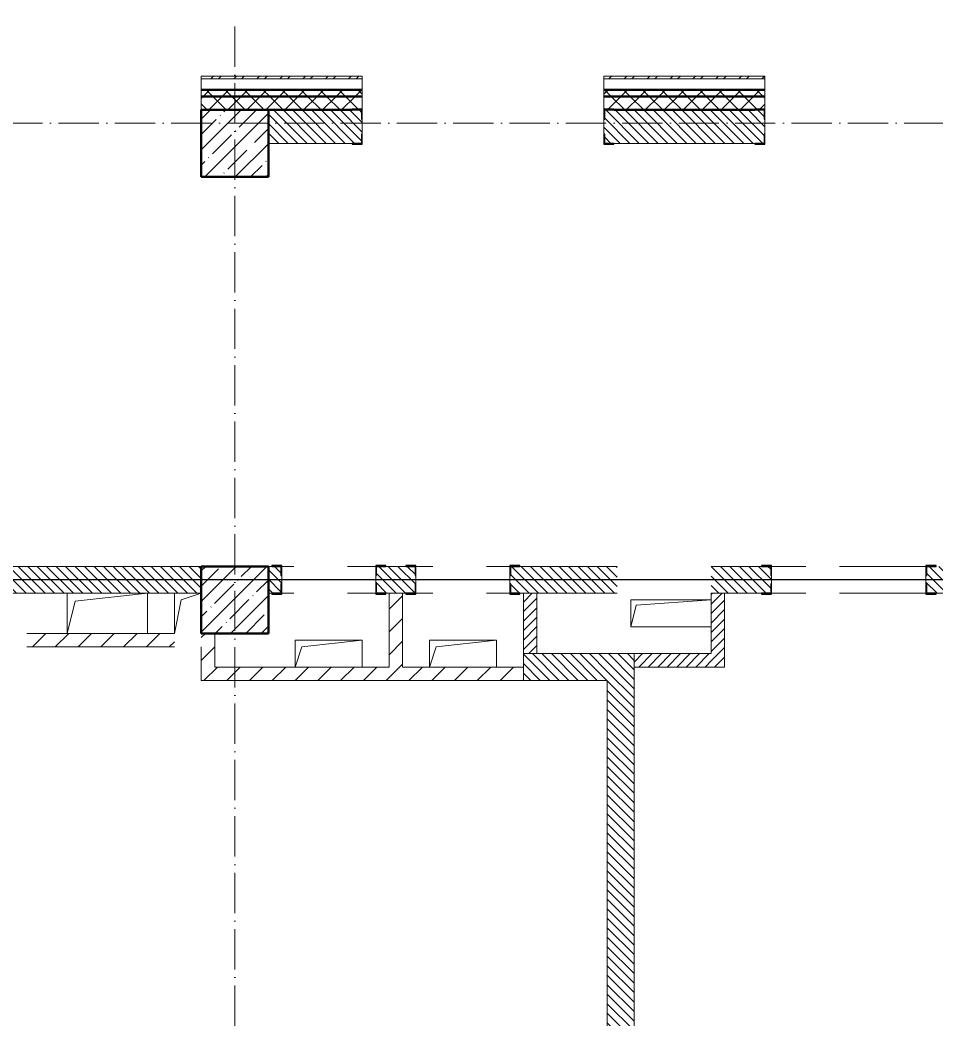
# Model space of a CAD drawing. Header units: millimetres. Extents: x -135211 to 49383, y -8033 to 228499.
# Drawn here: x -102493 to -95667, y 130642 to 138083 of the extents above; entities that cross this region are included whole.
import ezdxf

# ---------------------------------------------------------------- set-up
doc = ezdxf.new("R2010")
doc.units = ezdxf.units.MM
doc.linetypes.add('50_200_ШТРИХ_1Т_ш5_п1_п1_', pattern=[700, 500, -100, 0, -100])
for name, color, linetype, lineweight in [('A-FLOR-____-OTLN', 7, 'Continuous', 9), ('A-GENM-____-MCUT', 7, 'Continuous', 25), ('A-GENM-____-OTLN', 7, 'Continuous', 9), ('A-GENM-____-OTLN-1', 7, 'Continuous', 25), ('A-WALL-____-MCUT-2', 7, 'Continuous', 50), ('A-WALL-____-MCUT-3', 7, 'Continuous', 9), ('A-WALL-____-PATT-1', 7, 'Continuous', 9), ('A-WALL-FNSH-MCUT-1', 7, 'Continuous', 9), ('I-WALL-____-OTLN', 7, 'Continuous', 9), ('S-COLS-____-MCUT', 7, 'Continuous', 50), ('S-COLS-____-OTLN', 7, 'Continuous', 9), ('S-GRID-____-OTLN-1', 7, '50_200_ШТРИХ_1Т_ш5_п1_п1_', 9)]:
    doc.layers.add(name, color=color, linetype=linetype, lineweight=lineweight)
pattern_1 = [(135, (-129942.255, 127932.027), (-35.35534, -35.35534), [])]
pattern_2 = [(45, (-129942.25, 127932.03), (-70.71068, 70.71068), []), (135, (-129942.25, 127932.03), (-70.71068, -70.71068), [])]
pattern_3 = [(45, (-129942.25, 127932.03), (-84.8528, 84.8528), [])]
pattern_4 = [(45, (-129942.255, 127932.027), (-35.35534, 35.35534), [])]

# ---------------------------------------------------------------- blocks, each defined once
blk = doc.blocks.new('BSC_Колонна _Прямоугольная - 500х500-V75-АР1_План отверстий 3 этажа в осях 1-64_А-ГГ')
at = {"layer": 'S-COLS-____-OTLN'}
h = blk.add_hatch(dxfattribs=at)
h.set_pattern_fill('FP_112', color=256, style=0, pattern_type=2)
h.set_pattern_definition([(45, (-29050, -5831.04), (-114.04925, 114.04925), []), (45, (-28935.95, -5831.04), (-114.04925, 114.04925), [201.613, -40.323, 3.353, -36.97])])
h.paths.add_polyline_path([(-250, -250), (250, -250), (250, 250), (-250, 250)], flags=0)
at = {"layer": 'S-COLS-____-MCUT'}
for p, q in [((250, 250), (-250, 250)), ((-250, 250), (-250, -250)), ((250, -250), (250, 250)), ((-250, -250), (250, -250))]:
    blk.add_line(p, q, dxfattribs=at)
blk = doc.blocks.new('Фахверк_СКБ_Уголок - 250_2700-27497298-АР1_План отверстий 3 этажа в осях 1-64_А-ГГ')
at = {"layer": 'A-GENM-____-MCUT'}
for p, q in [((200, 181), (125, 181)), ((125, 181), (125, 106)), ((131, 106), (131, 175)), ((131, 175), (200, 175)), ((200, 175), (200, 181)), ((125, 106), (131, 106)), ((131, -6), (125, -6)), ((125, -6), (125, -81)), ((131, -75), (131, -6)), ((125, -81), (200, -81)), ((200, -75), (131, -75)), ((200, -81), (200, -75))]:
    blk.add_line(p, q, dxfattribs=at)
blk = doc.blocks.new('Фахверк_СКБ_Уголок - 200_3960_зеркало-28268689-АР1_План отверстий 3 этажа в осях 1-64_А-ГГ')
at = {"layer": 'A-GENM-____-MCUT'}
for p, q in [((200, 156), (125, 156)), ((125, 156), (125, 81)), ((131, 81), (131, 150)), ((131, 150), (200, 150)), ((200, 150), (200, 156)), ((125, 81), (131, 81)), ((131, 19), (125, 19)), ((125, 19), (125, -56)), ((131, -50), (131, 19)), ((125, -56), (200, -56)), ((200, -50), (131, -50)), ((200, -56), (200, -50))]:
    blk.add_line(p, q, dxfattribs=at)
blk = doc.blocks.new('Фахверк_СКБ_Уголок - 200_3960-28268576-АР1_План отверстий 3 этажа в осях 1-64_А-ГГ')
at = {"layer": 'A-GENM-____-MCUT'}
for p, q in [((200, 156), (125, 156)), ((125, 156), (125, 81)), ((131, 81), (131, 150)), ((131, 150), (200, 150)), ((200, 150), (200, 156)), ((125, 81), (131, 81)), ((131, 19), (125, 19)), ((125, 19), (125, -56)), ((131, -50), (131, 19)), ((125, -56), (200, -56)), ((200, -50), (131, -50)), ((200, -56), (200, -50))]:
    blk.add_line(p, q, dxfattribs=at)
blk = doc.blocks.new('154_Стойка_СКБ_Уголок - СМ-2180_200-28268025-АР1_План отверстий 3 этажа в осях 1-64_А-ГГ')
at = {"layer": 'A-GENM-____-MCUT'}
for p, q in [((125, 156), (125, 81)), ((200, 156), (125, 156)), ((131, 81), (131, 150)), ((131, 150), (200, 150)), ((200, 150), (200, 156)), ((125, 81), (131, 81)), ((131, 19), (125, 19)), ((125, 19), (125, -56)), ((131, -50), (131, 19)), ((125, -56), (200, -56)), ((200, -50), (131, -50)), ((200, -56), (200, -50))]:
    blk.add_line(p, q, dxfattribs=at)
blk = doc.blocks.new('AR_Отверстие прямоугольное _в плите_ - AR_Отверстие прямоугольное _в плите_-V167-АР1_План отверстий 3 этажа в осях 1-64_А-ГГ')
at = {"layer": 'A-GENM-____-OTLN'}
for p, q in [((250, 100), (-250, 100)), ((-250, 100), (-250, -100)), ((-200, 50), (250, 100)), ((250, -100), (250, 100)), ((-250, -100), (-200, 50))]:
    blk.add_line(p, q, dxfattribs=at)
blk = doc.blocks.new('AR_Отверстие прямоугольное _в плите_ - AR_Отверстие прямоугольное _в плите_-V173-АР1_План отверстий 3 этажа в осях 1-64_А-ГГ')
at = {"layer": 'A-GENM-____-OTLN'}
for p, q in [((300, 100), (-300, 100)), ((-300, 100), (-300, -100)), ((-260, 60), (300, 100)), ((-300, -100), (-260, 60)), ((-300, -100), (300, -100))]:
    blk.add_line(p, q, dxfattribs=at)
blk = doc.blocks.new('AR_Отверстие прямоугольное _в плите_ - AR_Отверстие прямоугольное _в плите_-V190-АР1_План отверстий 3 этажа в осях 1-64_А-ГГ')
at = {"layer": 'A-GENM-____-OTLN'}
for p, q in [((-100, 150), (-100, -150)), ((-50, 100), (100, 150)), ((-100, -150), (-50, 100))]:
    blk.add_line(p, q, dxfattribs=at)
blk = doc.blocks.new('AR_Отверстие прямоугольное _в плите_ - AR_Отверстие прямоугольное _в плите_-V194-АР1_План отверстий 3 этажа в осях 1-64_А-ГГ')
at = {"layer": 'A-GENM-____-OTLN'}
for p, q in [((-300, 150), (-300, -150)), ((-240, 90), (300, 150)), ((300, -150), (300, 150)), ((-300, -150), (-240, 90))]:
    blk.add_line(p, q, dxfattribs=at)

msp = doc.modelspace()

# ---------------------------------------------------------------- hatches: boundary and pattern name
at = {"layer": 'A-WALL-____-PATT-1'}
h = msp.add_hatch(dxfattribs=at)
h.set_pattern_fill('FP_3', color=256, style=0, pattern_type=2)
h.set_pattern_definition([(45, (-129942.25, 127932.03), (-85.5366, 85.5366), []), (45, (-129885.23, 127932.03), (-85.5366, 85.5366), [])])
h.paths.add_polyline_path([(-91627.3, 137643.1), (-91627.3, 137663.1), (-92142.3, 137663.1), (-92142.3, 137643.1)], flags=0)
h.paths.add_polyline_path([(-95142.3, 137643.1), (-93942.3, 137643.1), (-93942.3, 137663.1), (-95142.3, 137663.1)], flags=0)
h.paths.add_polyline_path([(-96942.3, 137643.1), (-96942.3, 137663.1), (-98142.3, 137663.1), (-98141.6, 137643.1)], flags=0)
h.paths.add_polyline_path([(-99942.3, 137643.1), (-99942.3, 137663.1), (-101142.3, 137663.1), (-101142.3, 137643.1)], flags=0)
h.paths.add_polyline_path([(-102942.3, 137643.1), (-102942.3, 137663.1), (-106092.3, 137663.1), (-106092.3, 137643.1), (-105211.4, 137643.1)], flags=0)
h = msp.add_hatch(dxfattribs=at)
h.set_pattern_fill('FP_1', color=256, style=0, pattern_type=2)
h.set_pattern_definition(pattern_2)
h.paths.add_polyline_path([(-55592.3, 137513.1), (-55592.3, 137563.1), (-61942.3, 137563.1), (-61942.3, 137513.1), (-55722.4, 137513.1)], flags=0)
h.paths.add_polyline_path([(-69862.1, 137513.1), (-69742.3, 137513.1), (-69742.3, 137563.1), (-70942.3, 137563.1), (-70942.3, 137513.1)], flags=0)
h.paths.add_polyline_path([(-72742.3, 137513.1), (-72742.3, 137563.1), (-73942.3, 137563.1), (-73942.3, 137513.1), (-73397.1, 137513.1)], flags=0)
h.paths.add_polyline_path([(-75742.3, 137513.1), (-75742.3, 137563.1), (-76942.3, 137563.1), (-76942.3, 137513.1), (-76932, 137513.1)], flags=0)
h.paths.add_polyline_path([(-78742.3, 137513.1), (-78742.3, 137563.1), (-79942.3, 137563.1), (-79942.3, 137513.1)], flags=0)
h.paths.add_polyline_path([(-82942.3, 137513.1), (-81742.3, 137513.1), (-81742.3, 137563.1), (-82942.3, 137563.1)], flags=0)
h.paths.add_polyline_path([(-84742.3, 137513.1), (-84742.3, 137563.1), (-85942.3, 137563.1), (-85942.3, 137513.1), (-85769.3, 137513.1)], flags=0)
h.paths.add_polyline_path([(-87742.3, 137513.1), (-87742.3, 137563.1), (-88942.3, 137563.1), (-88942.3, 137513.1)], flags=0)
h.paths.add_polyline_path([(-91071.7, 137513.1), (-90742.3, 137513.1), (-90742.3, 137563.1), (-92142.3, 137563.1), (-92142.3, 137513.1)], flags=0)
h.paths.add_polyline_path([(-95142.3, 137513.1), (-93942.3, 137513.1), (-93942.3, 137563.1), (-95142.3, 137563.1)], flags=0)
h.paths.add_polyline_path([(-96942.3, 137513.1), (-96942.3, 137563.1), (-98142.3, 137563.1), (-98141.6, 137513.1)], flags=0)
h.paths.add_polyline_path([(-99942.3, 137513.1), (-99942.3, 137563.1), (-101142.3, 137563.1), (-101142.3, 137513.1)], flags=0)
h.paths.add_polyline_path([(-102942.3, 137513.1), (-102942.3, 137563.1), (-106112.3, 137563.1), (-106112.3, 137513.1), (-105211.4, 137513.1)], flags=0)
h = msp.add_hatch(dxfattribs=at)
h.set_pattern_fill('FP_1', color=256, style=0, pattern_type=2)
h.set_pattern_definition(pattern_2)
h.paths.add_polyline_path([(-55592.3, 137413.1), (-55592.3, 137513.1), (-61942.3, 137513.1), (-61942.3, 137419.1), (-61867.3, 137419.1), (-61867.3, 137413.1), (-55722.4, 137413.1)], flags=0)
h.paths.add_polyline_path([(-69862.1, 137413.1), (-69817.3, 137413.1), (-69817.3, 137419.1), (-69742.3, 137419.1), (-69742.3, 137513.1), (-70942.3, 137513.1), (-70942.3, 137419.1), (-70867.3, 137419.1), (-70867.3, 137413.1), (-70092.3, 137413.1)], flags=0)
h.paths.add_polyline_path([(-72817.3, 137413.1), (-72817.3, 137419.1), (-72742.3, 137419.1), (-72742.3, 137513.1), (-73942.3, 137513.1), (-73942.3, 137419.1), (-73867.3, 137419.1), (-73867.3, 137413.1), (-73397.1, 137413.1)], flags=0)
h.paths.add_polyline_path([(-75817.3, 137413.1), (-75817.3, 137419.1), (-75742.3, 137419.1), (-75742.3, 137513.1), (-76942.3, 137513.1), (-76942.3, 137419.1), (-76867.3, 137419.1), (-76867.3, 137413.1), (-76092.3, 137413.1)], flags=0)
h.paths.add_polyline_path([(-78817.3, 137413.1), (-78817.3, 137419.1), (-78742.3, 137419.1), (-78742.3, 137513.1), (-79942.3, 137513.1), (-79942.3, 137419.1), (-79867.3, 137419.1), (-79867.3, 137413.1), (-79592.3, 137413.1)], flags=0)
h.paths.add_polyline_path([(-81817.3, 137413.1), (-81817.3, 137419.1), (-81742.3, 137419.1), (-81742.3, 137513.1), (-82942.3, 137513.1), (-82942.3, 137419.1), (-82867.3, 137419.1), (-82867.3, 137413.1), (-82234.4, 137413.1)], flags=0)
h.paths.add_polyline_path([(-85867.3, 137413.1), (-84817.3, 137413.1), (-84817.3, 137419.1), (-84742.3, 137419.1), (-84742.3, 137513.1), (-85942.3, 137513.1), (-85942.3, 137419.1), (-85867.3, 137419.1)], flags=0)
h.paths.add_polyline_path([(-88592.3, 137413.1), (-87817.3, 137413.1), (-87817.3, 137419.1), (-87742.3, 137419.1), (-87742.3, 137513.1), (-88942.3, 137513.1), (-88942.3, 137419.1), (-88867.3, 137419.1), (-88867.3, 137413.1)], flags=0)
h.paths.add_polyline_path([(-91071.7, 137413.1), (-90817.3, 137413.1), (-90817.3, 137419.1), (-90742.3, 137419.1), (-90742.3, 137513.1), (-92142.3, 137513.1), (-92142.3, 137413.1), (-91092.3, 137413.1)], flags=0)
h.paths.add_polyline_path([(-94606.6, 137413.1), (-94017.3, 137413.1), (-94017.3, 137419.1), (-93942.3, 137419.1), (-93942.3, 137513.1), (-95142.3, 137513.1), (-95142.3, 137413.1), (-94642.3, 137413.1)], flags=0)
h.paths.add_polyline_path([(-97017.3, 137413.1), (-97017.3, 137419.1), (-96942.3, 137419.1), (-96942.3, 137513.1), (-98142.3, 137513.1), (-98141.6, 137419.1), (-98067.3, 137419.1), (-98067.3, 137413.1)], flags=0)
h.paths.add_polyline_path([(-100017.3, 137413.1), (-100017.3, 137419.1), (-99942.3, 137419.1), (-99942.3, 137513.1), (-101142.3, 137513.1), (-101142.3, 137413.1), (-100642.3, 137413.1)], flags=0)
h.paths.add_polyline_path([(-103017.3, 137413.1), (-103017.3, 137419.1), (-102942.3, 137419.1), (-102942.3, 137513.1), (-106112.3, 137513.1), (-106112.3, 137413.1), (-103642.3, 137413.1)], flags=0)
h = msp.add_hatch(dxfattribs=at)
h.set_pattern_fill('FP_6', color=256, style=0, pattern_type=2)
h.set_pattern_definition(pattern_1)
h.paths.add_polyline_path([(-98136.3, 137163.1), (-96948.3, 137163.1), (-96948.3, 137232.1), (-96942.3, 137232.1), (-96942.3, 137344.1), (-96948.3, 137344.1), (-96948.3, 137413.1), (-98136.3, 137413.1), (-98136.3, 137344.1), (-98142.3, 137344.1), (-98141.6, 137232.1), (-98136.3, 137232.1), (-98136.3, 137164.3)], flags=0)
h.paths.add_polyline_path([(-100017.3, 137163.1), (-99948.3, 137163.1), (-99948.3, 137232.1), (-99942.3, 137232.1), (-99942.3, 137344.1), (-99948.3, 137344.1), (-99948.3, 137413.1), (-100642.3, 137413.1), (-100642.3, 137163.1)], flags=0)
h = msp.add_hatch(dxfattribs=at)
h.set_pattern_fill('FP_6', color=256, style=0, pattern_type=2)
h.set_pattern_definition(pattern_1)
h.paths.add_polyline_path([(-101142.3, 133813.1), (-101142.3, 134013.1), (-103642.3, 134013.1), (-103642.3, 133813.1), (-101676.5, 133813.1)], flags=0)
h = msp.add_hatch(dxfattribs=at)
h.set_pattern_fill('FP_6', color=256, style=0, pattern_type=2)
h.set_pattern_definition(pattern_1)
h.paths.add_polyline_path([(-95667.3, 133813.1), (-95142.3, 133813.1), (-95142.3, 134013.1), (-95736.3, 134013.1), (-95736.3, 133944.1), (-95742.3, 133944.1), (-95742.3, 133882.1), (-95736.3, 133882.1), (-95736.3, 133813.1)], flags=0)
h.paths.add_polyline_path([(-96967.3, 133813.1), (-96898.3, 133813.1), (-96898.3, 133882.1), (-96892.3, 133882.1), (-96892.3, 133944.1), (-96898.3, 133944.1), (-96898.3, 134013.1), (-97342.3, 134013.1), (-97342.3, 133813.1)], flags=0)
h.paths.add_polyline_path([(-98042.3, 133813.1), (-98042.3, 134013.1), (-98836.3, 134013.1), (-98836.3, 133944.1), (-98842.3, 133944.1), (-98842.3, 133882.1), (-98836.3, 133882.1), (-98836.3, 133813.1), (-98141.6, 133813.1)], flags=0)
h.paths.add_polyline_path([(-99767.3, 133813.1), (-99548.3, 133813.1), (-99548.3, 133882.1), (-99542.3, 133882.1), (-99542.3, 133944.1), (-99548.3, 133944.1), (-99548.3, 134013.1), (-99836.3, 134013.1), (-99836.3, 133944.1), (-99842.3, 133944.1), (-99842.3, 133882.1), (-99836.3, 133882.1), (-99836.3, 133813.1)], flags=0)
h.paths.add_polyline_path([(-100642.3, 133813.1), (-100548.3, 133813.1), (-100548.3, 133882.1), (-100542.3, 133882.1), (-100542.3, 133944.1), (-100548.3, 133944.1), (-100548.3, 134013.1), (-100642.3, 134013.1), (-100642.3, 133907.1)], flags=0)
h = msp.add_hatch(dxfattribs=at)
h.set_pattern_fill('FP_4', color=256, style=0, pattern_type=2)
h.set_pattern_definition(pattern_3)
h.paths.add_polyline_path([(-99642.3, 133263.1), (-99642.3, 133813.1), (-99742.3, 133813.1), (-99742.3, 133263.1)], flags=0)
h = msp.add_hatch(dxfattribs=at)
h.set_pattern_fill('FP_5', color=256, style=0, pattern_type=2)
h.set_pattern_definition(pattern_4)
h.paths.add_polyline_path([(-98642.3, 133363.1), (-98642.3, 133813.1), (-98742.3, 133813.1), (-98742.3, 133363.1)], flags=0)
h = msp.add_hatch(dxfattribs=at)
h.set_pattern_fill('FP_5', color=256, style=0, pattern_type=2)
h.set_pattern_definition(pattern_4)
h.paths.add_polyline_path([(-97242.3, 133263.1), (-97242.3, 133813.1), (-97342.3, 133813.1), (-97342.3, 133263.1)], flags=0)
h = msp.add_hatch(dxfattribs=at)
h.set_pattern_fill('FP_4', color=256, style=0, pattern_type=2)
h.set_pattern_definition(pattern_3)
h.paths.add_polyline_path([(-103642.3, 133413.1), (-102892.3, 133413.1), (-102892.3, 133513.1), (-104142.3, 133513.1), (-104142.3, 133413.1)], flags=0)
h.paths.add_polyline_path([(-102442.3, 133413.1), (-101342.3, 133413.1), (-101342.3, 133513.1), (-102442.3, 133513.1)], flags=0)
h = msp.add_hatch(dxfattribs=at)
h.set_pattern_fill('FP_4', color=256, style=0, pattern_type=2)
h.set_pattern_definition(pattern_3)
h.paths.add_polyline_path([(-101042.3, 133263.1), (-101042.3, 133513.1), (-101142.3, 133513.1), (-101142.3, 133263.1)], flags=0)
h = msp.add_hatch(dxfattribs=at)
h.set_pattern_fill('FP_6', color=256, style=0, pattern_type=2)
h.set_pattern_definition(pattern_1)
h.paths.add_polyline_path([(-98117.3, 133163.1), (-98117.3, 133363.1), (-98742.3, 133363.1), (-98742.3, 133163.1), (-98141.6, 133163.1)], flags=0)
h = msp.add_hatch(dxfattribs=at)
h.set_pattern_fill('FP_6', color=256, style=0, pattern_type=2)
h.set_pattern_definition(pattern_1)
h.paths.add_polyline_path([(-97917.3, 126263.1), (-97917.3, 133363.1), (-98117.3, 133363.1), (-98117.3, 126269.1), (-98067.3, 126269.1), (-98067.3, 126263.1)], flags=0)
h = msp.add_hatch(dxfattribs=at)
h.set_pattern_fill('FP_5', color=256, style=0, pattern_type=2)
h.set_pattern_definition(pattern_4)
h.paths.add_polyline_path([(-97342.3, 133263.1), (-97342.3, 133363.1), (-97917.3, 133363.1), (-97917.3, 133263.1)], flags=0)
h = msp.add_hatch(dxfattribs=at)
h.set_pattern_fill('FP_4', color=256, style=0, pattern_type=2)
h.set_pattern_definition(pattern_3)
h.paths.add_polyline_path([(-99909, 133163.1), (-98742.3, 133163.1), (-98742.3, 133263.1), (-101142.3, 133263.1), (-101142.3, 133163.1)], flags=0)
at = {"layer": 'S-COLS-____-OTLN'}
h = msp.add_hatch(dxfattribs=at)
h.set_pattern_fill('FP_38', color=256, style=0, pattern_type=2)
h.set_pattern_definition([(45, (-129942.25, 127932.03), (-114.04925, 114.04925), []), (45, (-129828.2, 127932.03), (-114.04925, 114.04925), [201.612, -40.322, 3.353, -36.97])])
h.paths.add_polyline_path([(-101142.3, 136913.1), (-100642.3, 136913.1), (-100642.3, 137413.1), (-101142.3, 137413.1)], flags=0)

# ---------------------------------------------------------------- linework, layer by layer
at = {"color": 251, "ltscale": 0.6, "true_color": 0x636466}
msp.add_line((-39623.5, 133913.1), (-134611, 133913.1), dxfattribs=at)
at = {"layer": 'A-FLOR-____-OTLN'}
for p, q in [((-102142.3, 133513.1), (-102142.3, 133813.1)), ((-101542.3, 133813.1), (-101542.3, 133513.1)), ((-101342.3, 133513.1), (-101342.3, 133813.1)), ((-97942.3, 133763.1), (-97342.3, 133763.1)), ((-97942.3, 133563.1), (-97942.3, 133763.1)), ((-97342.3, 133563.1), (-97942.3, 133563.1)), ((-100442.3, 133463.1), (-99942.3, 133463.1)), ((-100442.3, 133263.1), (-100442.3, 133463.1)), ((-99942.3, 133463.1), (-99942.3, 133263.1)), ((-99442.3, 133463.1), (-98942.3, 133463.1)), ((-99442.3, 133263.1), (-99442.3, 133463.1)), ((-98942.3, 133463.1), (-98942.3, 133263.1))]:
    msp.add_line(p, q, dxfattribs=at)
at = {"layer": 'A-WALL-____-MCUT-2'}
for p, q in [((-99942.3, 137563.1), (-101142.3, 137563.1)), ((-99942.3, 137513.1), (-101142.3, 137513.1)), ((-96942.3, 137563.1), (-98142.3, 137563.1)), ((-96942.3, 137513.1), (-98142.3, 137513.1)), ((-100642.3, 137413.1), (-100017.3, 137413.1)), ((-98067.3, 137413.1), (-97017.3, 137413.1))]:
    msp.add_line(p, q, dxfattribs=at)
at = {"layer": 'A-WALL-____-MCUT-3'}
for p, q in [((-99942.3, 137643.1), (-101142.3, 137643.1)), ((-101142.3, 137643.1), (-101142.3, 137413.1)), ((-99942.3, 137419.1), (-99942.3, 137643.1)), ((-96942.3, 137643.1), (-98142.3, 137643.1)), ((-98142.3, 137643.1), (-98142.3, 137419.1)), ((-96942.3, 137419.1), (-96942.3, 137643.1)), ((-101142.3, 137413.1), (-100642.3, 137413.1)), ((-100642.3, 137413.1), (-100642.3, 137163.1)), ((-99942.3, 137232.1), (-99942.3, 137344.1)), ((-98142.3, 137344.1), (-98142.3, 137232.1)), ((-96942.3, 137232.1), (-96942.3, 137344.1)), ((-100642.3, 137163.1), (-100017.3, 137163.1)), ((-98067.3, 137163.1), (-97017.3, 137163.1)), ((-101142.3, 134013.1), (-103642.3, 134013.1)), ((-100617.3, 134013.1), (-100642.3, 134013.1)), ((-99617.3, 134013.1), (-99767.3, 134013.1)), ((-98042.3, 134013.1), (-98767.3, 134013.1)), ((-96967.3, 134013.1), (-97342.3, 134013.1)), ((-100542.3, 133882.1), (-100542.3, 133944.1)), ((-99842.3, 133944.1), (-99842.3, 133882.1)), ((-99542.3, 133882.1), (-99542.3, 133944.1)), ((-98842.3, 133944.1), (-98842.3, 133882.1)), ((-96892.3, 133882.1), (-96892.3, 133944.1)), ((-95742.3, 133944.1), (-95742.3, 133882.1)), ((-103642.3, 133813.1), (-101142.3, 133813.1)), ((-100642.3, 133813.1), (-100617.3, 133813.1)), ((-99767.3, 133813.1), (-99617.3, 133813.1)), ((-98767.3, 133813.1), (-98042.3, 133813.1)), ((-97342.3, 133813.1), (-96967.3, 133813.1)), ((-95667.3, 133813.1), (-95142.3, 133813.1)), ((-97917.3, 133363.1), (-98742.3, 133363.1)), ((-98742.3, 133363.1), (-98742.3, 133163.1)), ((-97917.3, 126263.1), (-97917.3, 133363.1)), ((-98742.3, 133163.1), (-98117.3, 133163.1)), ((-98117.3, 133163.1), (-98117.3, 126269.1))]:
    msp.add_line(p, q, dxfattribs=at)
at = {"layer": 'A-WALL-FNSH-MCUT-1'}
for p, q in [((-99942.3, 137663.1), (-101142.3, 137663.1)), ((-101142.3, 137663.1), (-101142.3, 137643.1)), ((-99942.3, 137643.1), (-99942.3, 137663.1)), ((-96942.3, 137663.1), (-98142.3, 137663.1)), ((-98142.3, 137663.1), (-98142.3, 137643.1)), ((-96942.3, 137643.1), (-96942.3, 137663.1)), ((-99942.3, 137643.1), (-99942.3, 137643.1)), ((-96942.3, 137643.1), (-96942.3, 137643.1)), ((-99742.3, 133813.1), (-99742.3, 133263.1)), ((-99642.3, 133263.1), (-99642.3, 133813.1)), ((-98742.3, 133813.1), (-98742.3, 133363.1)), ((-98642.3, 133363.1), (-98642.3, 133813.1)), ((-97342.3, 133813.1), (-97342.3, 133813.1)), ((-97342.3, 133813.1), (-97342.3, 133363.1)), ((-97242.3, 133263.1), (-97242.3, 133813.1)), ((-101342.3, 133513.1), (-102442.3, 133513.1)), ((-101042.3, 133263.1), (-101042.3, 133513.1)), ((-102442.3, 133413.1), (-101342.3, 133413.1)), ((-101142.3, 133413.1), (-101142.3, 133163.1)), ((-97342.3, 133363.1), (-97917.3, 133363.1)), ((-99742.3, 133263.1), (-101042.3, 133263.1)), ((-98742.3, 133263.1), (-99642.3, 133263.1)), ((-97917.3, 133263.1), (-97242.3, 133263.1)), ((-101142.3, 133163.1), (-98742.3, 133163.1))]:
    msp.add_line(p, q, dxfattribs=at)
at = {"layer": 'I-WALL-____-OTLN'}
for p, q in [((-100542.3, 134013.1), (-100452.3, 134013.1)), ((-100052.3, 134013.1), (-99842.3, 134013.1)), ((-99542.3, 134013.1), (-99417.3, 134013.1)), ((-99017.3, 134013.1), (-98842.3, 134013.1)), ((-96892.3, 134013.1), (-96637.3, 134013.1)), ((-96387.3, 134013.1), (-95742.3, 134013.1)), ((-100452.3, 133813.1), (-100542.3, 133813.1)), ((-99842.3, 133813.1), (-100052.3, 133813.1)), ((-99417.3, 133813.1), (-99542.3, 133813.1)), ((-98842.3, 133813.1), (-99017.3, 133813.1)), ((-96637.3, 133813.1), (-96892.3, 133813.1)), ((-95742.3, 133813.1), (-96387.3, 133813.1))]:
    msp.add_line(p, q, dxfattribs=at)
at = {"layer": 'S-COLS-____-MCUT'}
for p, q in [((-100642.3, 137413.1), (-101142.3, 137413.1)), ((-101142.3, 137413.1), (-101142.3, 136913.1)), ((-100642.3, 136913.1), (-100642.3, 137413.1)), ((-101142.3, 136913.1), (-100642.3, 136913.1))]:
    msp.add_line(p, q, dxfattribs=at)
at = {"layer": 'S-GRID-____-OTLN-1', "color": 251, "ltscale": 0.6, "true_color": 0x636466}
for p, q in [((-100892.3, 123449.4), (-100892.3, 138082.6)), ((-25867.8, 137313.1), (-134372.1, 137313.1))]:
    msp.add_line(p, q, dxfattribs=at)

# ---------------------------------------------------------------- block references
at = {"layer": 'A-GENM-____-OTLN'}
for name, p in [('AR_Отверстие прямоугольное _в плите_ - AR_Отверстие прямоугольное _в плите_-V194-АР1_План отверстий 3 этажа в осях 1-64_А-ГГ', (-101842.3, 133663.1)), ('AR_Отверстие прямоугольное _в плите_ - AR_Отверстие прямоугольное _в плите_-V190-АР1_План отверстий 3 этажа в осях 1-64_А-ГГ', (-101242.3, 133663.1)), ('AR_Отверстие прямоугольное _в плите_ - AR_Отверстие прямоугольное _в плите_-V173-АР1_План отверстий 3 этажа в осях 1-64_А-ГГ', (-97642.3, 133663.1)), ('AR_Отверстие прямоугольное _в плите_ - AR_Отверстие прямоугольное _в плите_-V167-АР1_План отверстий 3 этажа в осях 1-64_А-ГГ', (-100192.3, 133363.1)), ('AR_Отверстие прямоугольное _в плите_ - AR_Отверстие прямоугольное _в плите_-V167-АР1_План отверстий 3 этажа в осях 1-64_А-ГГ', (-99192.3, 133363.1))]:
    msp.add_blockref(name, p, dxfattribs=at)
at = {"layer": 'A-GENM-____-OTLN-1', "rotation": 180}
for name, p in [('Фахверк_СКБ_Уголок - 250_2700-27497298-АР1_План отверстий 3 этажа в осях 1-64_А-ГГ', (-99817.3, 137338.1)), ('Фахверк_СКБ_Уголок - 250_2700-27497298-АР1_План отверстий 3 этажа в осях 1-64_А-ГГ', (-96817.3, 137338.1)), ('Фахверк_СКБ_Уголок - 200_3960_зеркало-28268689-АР1_План отверстий 3 этажа в осях 1-64_А-ГГ', (-100417.3, 133963.1)), ('Фахверк_СКБ_Уголок - 200_3960_зеркало-28268689-АР1_План отверстий 3 этажа в осях 1-64_А-ГГ', (-99417.3, 133963.1)), ('154_Стойка_СКБ_Уголок - СМ-2180_200-28268025-АР1_План отверстий 3 этажа в осях 1-64_А-ГГ', (-96767.3, 133963.1))]:
    msp.add_blockref(name, p, dxfattribs=at)
at = {"layer": 'A-GENM-____-OTLN-1'}
for name, p in [('Фахверк_СКБ_Уголок - 250_2700-27497298-АР1_План отверстий 3 этажа в осях 1-64_А-ГГ', (-98267.3, 137238.1)), ('Фахверк_СКБ_Уголок - 200_3960-28268576-АР1_План отверстий 3 этажа в осях 1-64_А-ГГ', (-99967.3, 133863.1)), ('154_Стойка_СКБ_Уголок - СМ-2180_200-28268025-АР1_План отверстий 3 этажа в осях 1-64_А-ГГ', (-98967.3, 133863.1)), ('154_Стойка_СКБ_Уголок - СМ-2180_200-28268025-АР1_План отверстий 3 этажа в осях 1-64_А-ГГ', (-95867.3, 133863.1))]:
    msp.add_blockref(name, p, dxfattribs=at)
at = {"layer": 'S-COLS-____-OTLN'}
msp.add_blockref('BSC_Колонна _Прямоугольная - 500х500-V75-АР1_План отверстий 3 этажа в осях 1-64_А-ГГ', (-100892.3, 133763.1), dxfattribs=at)

doc.saveas('drawing.dxf')
